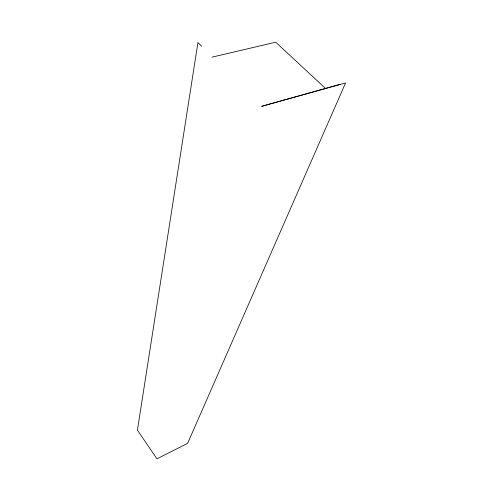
<?xml version="1.0" encoding="UTF-8"?>
<svg xmlns="http://www.w3.org/2000/svg" width="483" height="483" viewBox="0 0 483 483"><rect width="100%" height="100%" fill="white"/><g stroke="black" fill="none" stroke-linecap="round" stroke-linejoin="round"><path stroke-width="0.72" d="M340.424 84.265L261.665 106.326L345.574 82.931L187.627 443.352L156.945 458.85L137.426 430.13L197.945 42.51L201.64 46.277M211.898 57.175L275.733 42.214L325.464 88.395"/></g></svg>
